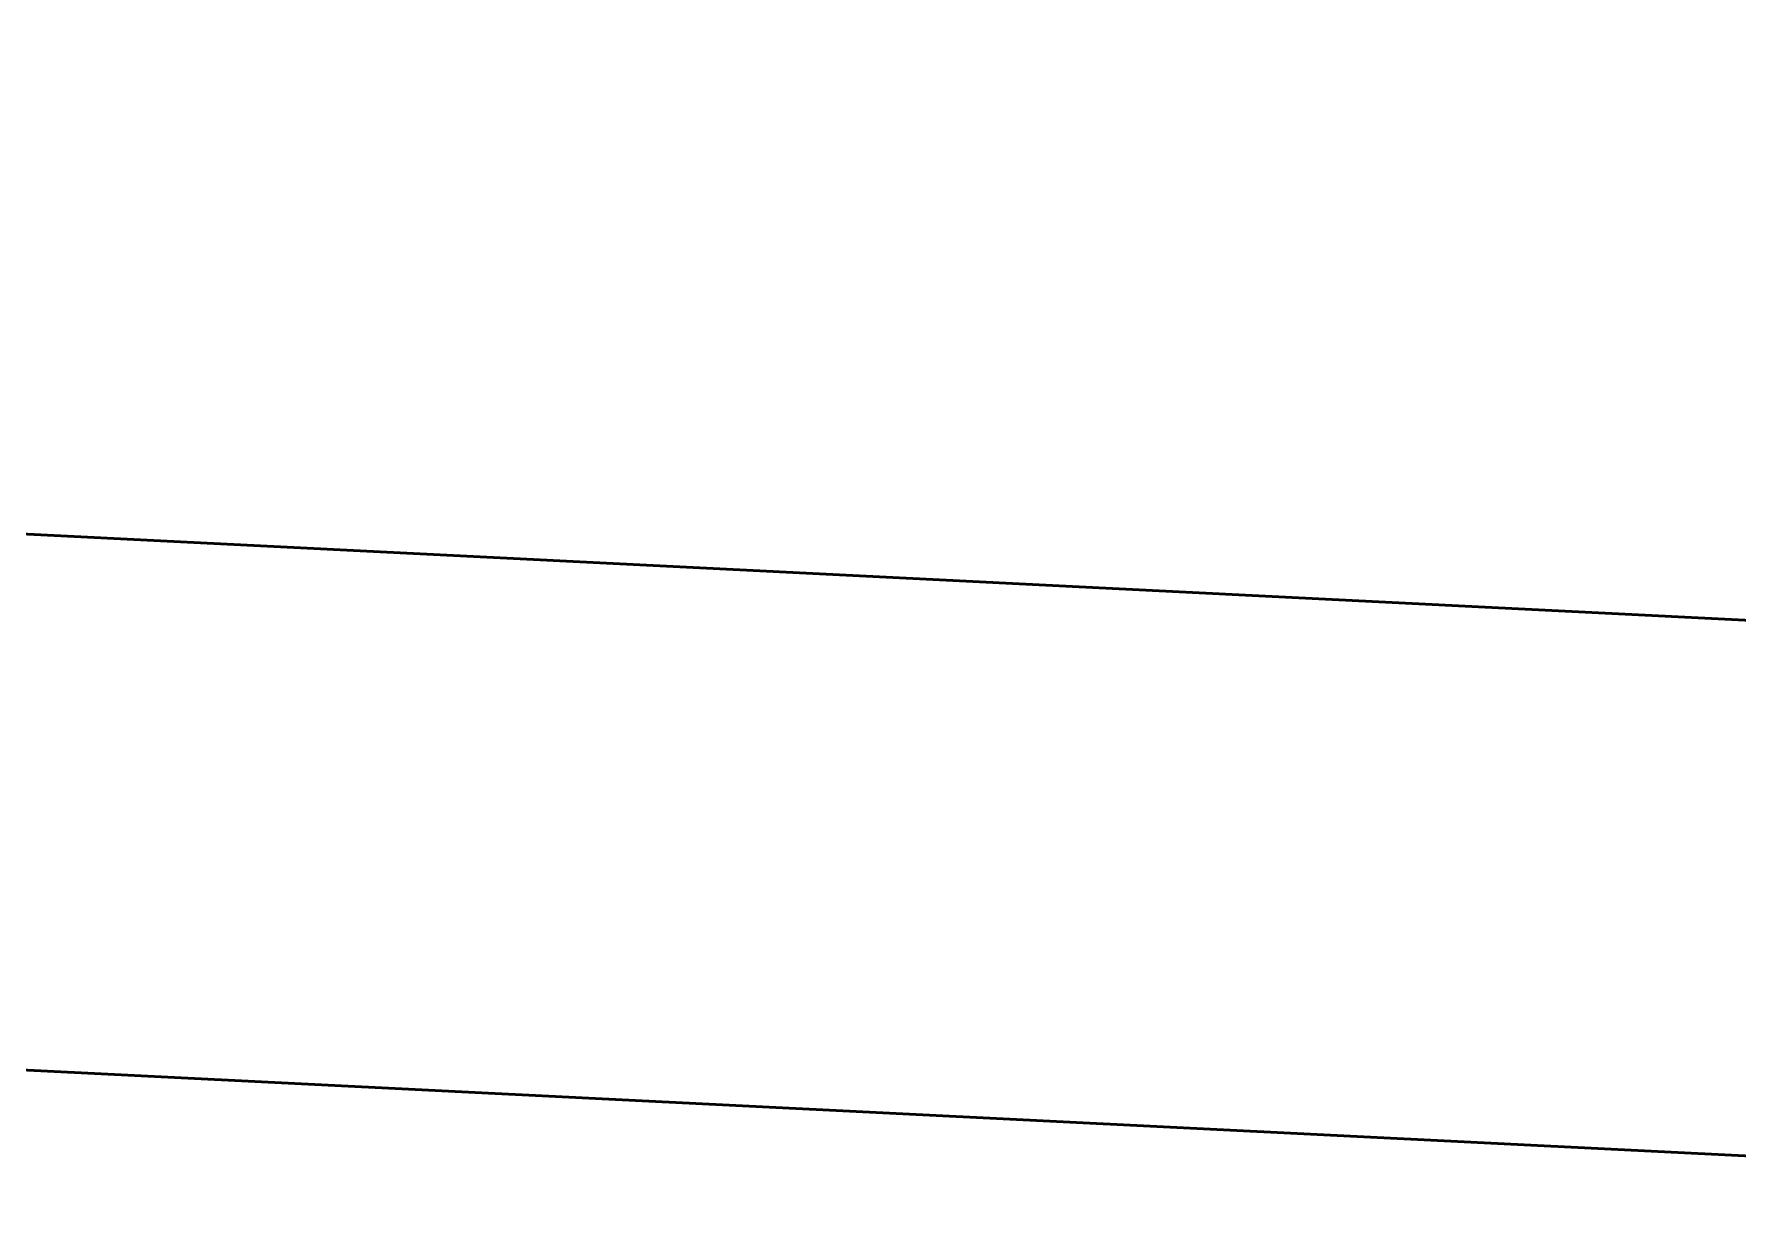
# Model space of a CAD drawing. Header units: metres. Extents: x 10 to 831, y 10 to 584.
# Drawn here: x 355.36 to 361.72, y 291.6 to 296 of the extents above; entities that cross this region are included whole.
import ezdxf

# ---------------------------------------------------------------- set-up
doc = ezdxf.new("R2010")
doc.units = ezdxf.units.M
doc.layers.add('CUT', color=7, linetype='Continuous', lineweight=50)
doc.layers.add('VIS', color=8, linetype='Continuous', lineweight=13)

msp = doc.modelspace()

# ---------------------------------------------------------------- linework, layer by layer
at = {"layer": 'CUT'}
for p, q in [((318, 296.002), (366, 293.6019)), ((366, 291.6021), (318, 294.002))]:
    msp.add_line(p, q, dxfattribs=at)
at = {"layer": 'VIS'}
for p, q in [((366, 293.6019), (318, 296.002)), ((347.3044, 294.5368), (363.0504, 293.7496)), ((348.9348, 294.4552), (357.7024, 294.0168)), ((352.2116, 294.2916), (359.6076, 293.9216)), ((353.3956, 294.2324), (357.46, 294.0292)), ((353.8092, 294.2116), (356.082, 294.098)), ((354.714, 294.1664), (356.9116, 294.0564)), ((354.7852, 294.1628), (356.5492, 294.0744)), ((354.7968, 294.162), (355.3708, 294.1336)), ((354.8136, 294.1612), (355.4068, 294.1316)), ((354.8224, 294.1608), (355.688, 294.1176)), ((354.8496, 294.1596), (355.576, 294.1232)), ((354.9056, 294.1568), (357.4308, 294.0304)), ((354.918, 294.156), (355.4944, 294.1272)), ((354.9644, 294.1536), (355.558, 294.124)), ((354.9972, 294.152), (355.4868, 294.1276)), ((355.0024, 294.152), (356.002, 294.102)), ((355.1144, 294.1464), (356.4272, 294.0808)), ((355.1192, 294.146), (356.3004, 294.0868)), ((355.1972, 294.142), (355.3712, 294.1336)), ((355.2444, 294.1396), (355.4436, 294.13)), ((355.2764, 294.138), (355.4756, 294.1284)), ((355.2764, 294.138), (355.47, 294.1284)), ((355.3056, 294.1368), (355.5024, 294.1268)), ((355.3168, 294.136), (355.4648, 294.1288)), ((355.32, 294.136), (355.5192, 294.126)), ((355.364, 294.1336), (355.8972, 294.1072)), ((355.3696, 294.1336), (355.5492, 294.1244)), ((355.3776, 294.1332), (356.3148, 294.0864)), ((355.5412, 294.1248), (355.386, 294.1328)), ((355.5876, 294.1228), (355.3876, 294.1328)), ((355.394, 294.1324), (355.9912, 294.1024)), ((355.4004, 294.132), (355.5996, 294.122)), ((355.4172, 294.1312), (355.6148, 294.1212)), ((355.4332, 294.1304), (355.9984, 294.102)), ((355.4344, 294.1304), (355.634, 294.1204)), ((355.4356, 294.1304), (355.6356, 294.1204)), ((355.4356, 294.1304), (355.6352, 294.1204)), ((355.4388, 294.13), (355.6388, 294.12)), ((355.444, 294.13), (355.5944, 294.1224)), ((355.9672, 294.1036), (355.4512, 294.1296)), ((355.4632, 294.1288), (355.6632, 294.1188)), ((356.4468, 294.0796), (355.4664, 294.1288)), ((355.4784, 294.128), (355.6784, 294.118)), ((355.484, 294.128), (355.982, 294.1028)), ((355.4888, 294.1276), (355.6888, 294.1176)), ((355.6976, 294.1172), (355.5032, 294.1268)), ((355.508, 294.1268), (356.104, 294.0968)), ((355.5124, 294.1264), (356.1116, 294.0964)), ((355.5188, 294.126), (355.678, 294.118)), ((355.5312, 294.1256), (355.6804, 294.118)), ((355.54, 294.1248), (356.2864, 294.0876)), ((355.5476, 294.1248), (355.7296, 294.1156)), ((355.7556, 294.1144), (355.556, 294.124)), ((355.7612, 294.114), (355.5616, 294.124)), ((355.5804, 294.1228), (356.0356, 294.1004)), ((355.616, 294.1212), (356.2144, 294.0912)), ((355.832, 294.1104), (355.6372, 294.12)), ((355.6392, 294.12), (355.7952, 294.1124)), ((355.6456, 294.1196), (355.8412, 294.11)), ((355.6632, 294.1188), (356.1284, 294.0956)), ((355.6696, 294.1184), (356.666, 294.0688)), ((355.6756, 294.1184), (355.8748, 294.1084)), ((355.6852, 294.1176), (355.828, 294.1104)), ((355.7072, 294.1168), (357.0844, 294.0476)), ((356.2816, 294.088), (355.7228, 294.116)), ((355.7564, 294.114), (356.3568, 294.084)), ((355.7616, 294.114), (357.1616, 294.044)), ((355.7676, 294.1136), (356.9256, 294.0556)), ((355.7704, 294.1136), (355.9268, 294.1056)), ((355.7764, 294.1132), (356.3684, 294.0836)), ((355.7936, 294.1124), (355.9932, 294.1024)), ((355.9636, 294.104), (355.8064, 294.1116)), ((356.8104, 294.0616), (355.8116, 294.1116)), ((355.9944, 294.1024), (355.8184, 294.1112)), ((355.8208, 294.1108), (355.9948, 294.1024)), ((355.8228, 294.1108), (356.4224, 294.0808)), ((355.8272, 294.1108), (356.0168, 294.1012)), ((356.0188, 294.1012), (355.8312, 294.1104)), ((355.84, 294.11), (356.4344, 294.0804)), ((355.8416, 294.11), (356.4412, 294.08)), ((355.8484, 294.1096), (357.2472, 294.0396)), ((355.8608, 294.1088), (356.0608, 294.0988)), ((355.8644, 294.1088), (356.0308, 294.1004)), ((355.8756, 294.1084), (356.406, 294.0816)), ((355.8788, 294.108), (356.0788, 294.098)), ((356.0788, 294.098), (355.8792, 294.108)), ((355.8868, 294.1076), (357.174, 294.0432)), ((355.8932, 294.1072), (356.0672, 294.0988)), ((355.8936, 294.1072), (356.0936, 294.0972)), ((355.9096, 294.1064), (356.0576, 294.0992)), ((356.1112, 294.0964), (355.9156, 294.1064)), ((355.9212, 294.106), (356.1208, 294.096)), ((355.9216, 294.106), (356.5208, 294.076)), ((355.9272, 294.1056), (356.5136, 294.0764)), ((356.1224, 294.096), (355.9316, 294.1056)), ((356.1152, 294.0964), (355.9356, 294.1052)), ((355.9392, 294.1052), (356.0936, 294.0972)), ((355.976, 294.1032), (356.1392, 294.0952)), ((355.9768, 294.1032), (356.4924, 294.0772)), ((356, 294.102), (356.5932, 294.0724)), ((356.0008, 294.102), (356.2004, 294.092)), ((356.0156, 294.1012), (356.6112, 294.0716)), ((356.0224, 294.1008), (356.2216, 294.0908)), ((356.0416, 294.1), (356.2368, 294.09)), ((356.0452, 294.0996), (356.1956, 294.0924)), ((357.0472, 294.0496), (356.048, 294.0996)), ((356.05, 294.0996), (356.2432, 294.09)), ((356.058, 294.0992), (357.8336, 294.0104)), ((356.0664, 294.0988), (356.2584, 294.0892)), ((356.0708, 294.0984), (356.6476, 294.0696)), ((356.3056, 294.0868), (356.1056, 294.0968)), ((356.1168, 294.096), (366, 293.6022)), ((356.1276, 294.0956), (356.2768, 294.088)), ((356.34, 294.0852), (356.1552, 294.0944)), ((356.1552, 294.0944), (356.314, 294.0864)), ((356.1784, 294.0932), (356.3784, 294.0832)), ((356.1924, 294.0924), (356.3832, 294.0828)), ((356.2064, 294.0916), (356.3904, 294.0824)), ((356.208, 294.0916), (358.8068, 293.9616)), ((356.222, 294.0908), (356.416, 294.0812)), ((356.2336, 294.0904), (356.4336, 294.0804)), ((356.2356, 294.0904), (356.4356, 294.0804)), ((356.2776, 294.088), (356.4772, 294.078)), ((356.3004, 294.0868), (356.5004, 294.0768)), ((356.3028, 294.0868), (357.0292, 294.0504)), ((356.5212, 294.076), (356.3228, 294.086)), ((356.3272, 294.0856), (356.5184, 294.076)), ((356.3532, 294.0844), (356.5528, 294.0744)), ((356.3576, 294.084), (356.5572, 294.074)), ((356.5592, 294.074), (356.3596, 294.084)), ((356.3676, 294.0836), (357.7648, 294.0136)), ((356.3776, 294.0832), (356.528, 294.0756)), ((356.396, 294.082), (356.5524, 294.0744)), ((356.4164, 294.0812), (366, 293.602)), ((356.5916, 294.0724), (356.4348, 294.0804)), ((356.472, 294.0784), (356.6712, 294.0684)), ((356.4728, 294.0784), (357.0704, 294.0484)), ((356.4856, 294.0776), (356.6824, 294.068)), ((356.4912, 294.0776), (356.9464, 294.0548)), ((356.4964, 294.0772), (357.486, 294.0276)), ((356.502, 294.0768), (356.9464, 294.0548)), ((357.668, 294.0188), (356.5284, 294.0756)), ((356.5304, 294.0756), (357.0296, 294.0504)), ((356.5424, 294.0748), (356.6852, 294.0676)), ((356.5472, 294.0748), (357.1404, 294.0448)), ((356.5532, 294.0744), (357.4184, 294.0312)), ((356.5556, 294.0744), (356.7096, 294.0664)), ((356.5752, 294.0732), (356.7192, 294.066)), ((356.5756, 294.0732), (356.7316, 294.0656)), ((356.7864, 294.0628), (356.5868, 294.0728)), ((356.5884, 294.0724), (357.1856, 294.0428)), ((356.5932, 294.0724), (356.7932, 294.0624)), ((356.594, 294.0724), (356.7928, 294.0624)), ((356.6032, 294.072), (356.8008, 294.062)), ((356.6284, 294.0704), (356.7916, 294.0624)), ((356.6344, 294.0704), (356.8344, 294.0604)), ((356.638, 294.07), (356.82, 294.0612)), ((356.6388, 294.07), (356.8388, 294.06)), ((356.6468, 294.0696), (356.7972, 294.062)), ((356.6488, 294.0696), (356.8488, 294.0596)), ((356.6608, 294.0688), (356.8608, 294.0588)), ((356.6628, 294.0688), (356.8628, 294.0588)), ((356.8628, 294.0588), (356.6688, 294.0684)), ((356.678, 294.068), (356.8776, 294.058)), ((356.688, 294.0676), (356.888, 294.0576)), ((356.6932, 294.0672), (356.8928, 294.0572)), ((356.8944, 294.0572), (356.6968, 294.0672)), ((356.8952, 294.0572), (356.6992, 294.0672)), ((356.7048, 294.0668), (358.086, 293.9976)), ((356.7104, 294.0664), (357.3096, 294.0364)), ((356.7196, 294.066), (356.9192, 294.056)), ((356.724, 294.0656), (356.8732, 294.0584)), ((356.7256, 294.0656), (357.3168, 294.036)), ((356.7648, 294.0636), (356.9644, 294.0536)), ((356.7988, 294.062), (357.3972, 294.032)), ((357.0008, 294.052), (356.806, 294.0616)), ((356.8128, 294.0612), (357.4112, 294.0316)), ((356.82, 294.0608), (357.016, 294.0512)), ((356.8232, 294.0608), (357.0168, 294.0512)), ((356.8336, 294.0604), (357.0256, 294.0508)), ((356.9036, 294.0568), (357.3688, 294.0336)), ((357.1144, 294.0464), (356.9144, 294.0564)), ((357.1196, 294.046), (356.9208, 294.056)), ((356.9372, 294.0552), (357.1112, 294.0464)), ((356.9404, 294.0548), (357.5056, 294.0268)), ((357.1444, 294.0448), (356.9568, 294.054)), ((357.1876, 294.0428), (356.988, 294.0528)), ((356.99, 294.0524), (357.1776, 294.0432)), ((357.008, 294.0516), (357.5236, 294.026)), ((357.0132, 294.0512), (357.2136, 294.0412)), ((357.022, 294.0508), (357.4912, 294.0276)), ((357.0324, 294.0504), (357.1816, 294.0428)), ((357.0328, 294.0504), (357.2328, 294.0404)), ((357.2252, 294.0408), (357.036, 294.05)), ((357.0408, 294.05), (357.64, 294.02)), ((357.2828, 294.038), (357.086, 294.0476)), ((357.0968, 294.0472), (357.6924, 294.0172)), ((357.2988, 294.0372), (357.0992, 294.0472)), ((357.1092, 294.0464), (357.2684, 294.0384)), ((357.1204, 294.046), (357.32, 294.036)), ((357.1316, 294.0456), (360.3444, 293.8848)), ((357.1516, 294.0444), (357.2956, 294.0372)), ((357.3568, 294.034), (357.1572, 294.044)), ((357.6876, 294.0176), (357.1716, 294.0436)), ((357.172, 294.0436), (357.326, 294.0356)), ((357.1864, 294.0428), (357.78, 294.0132)), ((357.214, 294.0412), (357.388, 294.0328)), ((357.2192, 294.0412), (357.4184, 294.0312)), ((357.224, 294.0408), (357.8004, 294.012)), ((357.2244, 294.0408), (358.2172, 293.9912)), ((357.248, 294.0396), (357.3984, 294.032)), ((357.2904, 294.0376), (357.8208, 294.0108)), ((357.5004, 294.0268), (357.3032, 294.0368)), ((357.3096, 294.0364), (357.8608, 294.0088)), ((357.3208, 294.036), (357.4696, 294.0284)), ((357.3368, 294.0352), (357.9092, 294.0064)), ((357.3568, 294.034), (357.9568, 294.004)), ((357.3652, 294.0336), (357.5468, 294.0248)), ((357.552, 294.0244), (357.3724, 294.0332)), ((357.378, 294.0332), (357.978, 294.0032)), ((357.3864, 294.0328), (357.9684, 294.0036)), ((357.3908, 294.0324), (357.5392, 294.0252)), ((357.3936, 294.0324), (357.5912, 294.0224)), ((357.3992, 294.032), (357.542, 294.0248)), ((357.4012, 294.032), (358.0012, 294.002)), ((357.4016, 294.032), (357.8572, 294.0092)), ((357.4216, 294.0308), (357.6216, 294.0208)), ((357.4248, 294.0308), (358.0192, 294.0012)), ((357.4336, 294.0304), (357.6336, 294.0204)), ((357.4488, 294.0296), (357.6488, 294.0196)), ((358.0292, 294.0004), (357.4572, 294.0292)), ((357.4628, 294.0288), (357.6628, 294.0188)), ((357.476, 294.0284), (357.6756, 294.0184)), ((357.4764, 294.028), (357.9748, 294.0032)), ((357.4768, 294.028), (357.6768, 294.018)), ((357.6856, 294.0176), (357.4876, 294.0276)), ((359.1296, 293.9456), (357.4876, 294.0276)), ((357.4924, 294.0272), (357.6924, 294.0172)), ((357.4964, 294.0272), (358.3848, 293.9828)), ((357.4992, 294.0272), (357.6992, 294.0172)), ((357.7128, 294.0164), (357.5144, 294.0264)), ((357.5184, 294.026), (357.718, 294.016)), ((357.5204, 294.026), (357.6996, 294.0172)), ((357.5292, 294.0256), (357.6956, 294.0172)), ((357.5504, 294.0244), (358.1492, 293.9944)), ((357.7136, 294.0164), (357.5596, 294.024)), ((357.7564, 294.014), (357.58, 294.0228)), ((357.78, 294.0132), (357.5852, 294.0228)), ((357.5968, 294.022), (357.79, 294.0124)), ((357.6012, 294.022), (357.7928, 294.0124)), ((357.6028, 294.022), (357.798, 294.012)), ((357.604, 294.022), (357.8028, 294.012)), ((366, 291.6021), (318, 294.002)), ((357.6072, 294.0216), (357.7704, 294.0136)), ((357.6272, 294.0208), (358.1896, 293.9924)), ((357.6332, 294.0204), (357.8072, 294.0116)), ((357.666, 294.0188), (357.8628, 294.0088)), ((357.6676, 294.0188), (357.8672, 294.0088)), ((357.6684, 294.0184), (358.2664, 293.9888)), ((357.716, 294.0164), (357.9084, 294.0064)), ((357.74, 294.0152), (357.9276, 294.0056)), ((357.75, 294.0144), (358.3424, 293.9848)), ((357.756, 294.0144), (358.4824, 293.978)), ((359.1732, 293.9432), (357.774, 294.0132)), ((357.7828, 294.0128), (358.38, 293.9832)), ((357.788, 294.0124), (357.942, 294.0048)), ((357.7928, 294.0124), (357.9928, 294.0024)), ((357.8188, 294.0112), (359.3372, 293.9352)), ((357.824, 294.0108), (357.98, 294.0028)), ((357.8324, 294.0104), (358.032, 294.0004)), ((358.0284, 294.0004), (357.834, 294.0104)), ((357.8388, 294.01), (358.0388, 294)), ((357.8572, 294.0092), (358.0488, 293.9996)), ((357.8604, 294.0088), (358.0604, 293.9988)), ((358.0272, 294.0008), (357.8668, 294.0088)), ((357.8812, 294.008), (358.4672, 293.9788)), ((357.8872, 294.0076), (358.0872, 293.9976)), ((357.9084, 294.0064), (358.5076, 293.9768)), ((357.9172, 294.006), (358.066, 293.9988)), ((357.9276, 294.0056), (358.3756, 293.9832)), ((358.124, 293.9956), (357.9488, 294.0044)), ((357.9604, 294.004), (358.1172, 293.996)), ((357.9836, 294.0028), (358.1316, 293.9956)), ((358.0092, 294.0016), (358.6076, 293.9716)), ((358.0356, 294.0004), (358.2352, 293.9904)), ((358.0636, 293.9988), (358.2224, 293.9908)), ((358.0684, 293.9984), (359.052, 293.9492)), ((358.27, 293.9884), (358.0824, 293.998)), ((358.092, 293.9976), (358.2736, 293.9884)), ((358.2896, 293.9876), (358.0924, 293.9972)), ((358.1296, 293.9956), (358.3272, 293.9856)), ((358.1504, 293.9944), (358.3008, 293.9868)), ((358.1844, 293.9928), (358.382, 293.9828)), ((358.1852, 293.9928), (358.384, 293.9828)), ((358.226, 293.9908), (360.4048, 293.8816)), ((358.2272, 293.9908), (358.3752, 293.9832)), ((358.2332, 293.9904), (358.4328, 293.9804)), ((358.2356, 293.9904), (358.436, 293.9804)), ((358.2488, 293.9896), (359.2488, 293.9396)), ((358.2564, 293.9892), (358.3992, 293.982)), ((358.2588, 293.9892), (358.4588, 293.9792)), ((358.2596, 293.9892), (358.4228, 293.9808)), ((358.2624, 293.9888), (358.4624, 293.9788)), ((358.2748, 293.9884), (358.4748, 293.9784)), ((358.276, 293.9884), (358.8752, 293.9584)), ((358.284, 293.988), (359.1492, 293.9444)), ((358.2868, 293.9876), (358.4816, 293.978)), ((358.292, 293.9876), (358.4916, 293.9776)), ((358.3124, 293.9864), (358.768, 293.9636)), ((358.3168, 293.986), (358.5164, 293.976)), ((358.3188, 293.986), (358.5184, 293.976)), ((358.548, 293.9748), (358.3484, 293.9844)), ((358.5536, 293.9744), (358.354, 293.9844)), ((358.3684, 293.9836), (358.56, 293.974)), ((358.3704, 293.9836), (358.5636, 293.974)), ((358.3732, 293.9832), (358.9664, 293.9536)), ((358.3832, 293.9828), (358.8988, 293.9572)), ((358.3944, 293.9824), (358.594, 293.9724)), ((358.4156, 293.9812), (358.6152, 293.9712)), ((358.448, 293.9796), (359.0132, 293.9512)), ((358.45, 293.9796), (358.6456, 293.9696)), ((358.9888, 293.9524), (358.45, 293.9796)), ((358.454, 293.9792), (358.6092, 293.9716)), ((358.46, 293.9792), (359.058, 293.9492)), ((358.4816, 293.978), (359.0536, 293.9492)), ((358.4856, 293.9776), (358.678, 293.968)), ((358.4904, 293.9776), (358.6776, 293.968)), ((358.5136, 293.9764), (358.6624, 293.9688)), ((358.528, 293.9756), (358.6944, 293.9672)), ((358.7564, 293.964), (358.5584, 293.974)), ((358.576, 293.9732), (359.0204, 293.9508)), ((358.7852, 293.9628), (358.5852, 293.9728)), ((358.5864, 293.9728), (358.7428, 293.9648)), ((358.5924, 293.9724), (358.7924, 293.9624)), ((358.6208, 293.9708), (359.2204, 293.9408)), ((358.79, 293.9624), (358.6328, 293.9704)), ((358.6392, 293.97), (358.8392, 293.96)), ((358.66, 293.9688), (358.86, 293.9588)), ((358.6684, 293.9684), (358.8232, 293.9608)), ((358.872, 293.9584), (358.6744, 293.9684)), ((358.6772, 293.968), (358.8512, 293.9596)), ((358.6984, 293.9672), (359.2976, 293.9372)), ((358.6996, 293.9672), (358.8588, 293.9592)), ((358.8888, 293.9576), (358.7028, 293.9668)), ((358.7052, 293.9668), (359.2356, 293.9404)), ((358.9048, 293.9568), (358.706, 293.9668)), ((358.7124, 293.9664), (358.8664, 293.9588)), ((358.7516, 293.9644), (358.902, 293.9568)), ((358.9488, 293.9544), (358.754, 293.9644)), ((358.7604, 293.964), (358.9164, 293.956)), ((358.7608, 293.964), (358.9532, 293.9544)), ((358.7736, 293.9632), (359.3592, 293.934)), ((358.7776, 293.9632), (358.9736, 293.9532)), ((358.78, 293.9628), (359.3316, 293.9356)), ((359.8444, 293.9096), (358.8456, 293.9596)), ((358.8464, 293.9596), (359.0432, 293.95)), ((358.8636, 293.9588), (359.0628, 293.9488)), ((358.864, 293.9588), (359.462, 293.9288)), ((359.0788, 293.948), (358.8812, 293.958)), ((359.408, 293.9316), (358.8916, 293.9576)), ((359.1144, 293.9464), (358.9144, 293.9564)), ((358.9176, 293.956), (359.1, 293.9468)), ((358.9384, 293.9552), (359.1324, 293.9452)), ((358.9772, 293.9532), (359.5744, 293.9232)), ((358.9776, 293.9532), (359.1776, 293.9432)), ((358.9808, 293.9528), (359.5776, 293.9232)), ((359.5552, 293.9244), (358.9828, 293.9528)), ((359.1936, 293.9424), (358.9992, 293.952)), ((359.01, 293.9516), (359.208, 293.9416)), ((359.036, 293.9504), (359.236, 293.9404)), ((359.0388, 293.95), (359.2388, 293.94)), ((359.0452, 293.9496), (360.0444, 293.8996)), ((359.0624, 293.9488), (359.262, 293.9388)), ((359.074, 293.9484), (359.2736, 293.9384)), ((359.0824, 293.948), (359.678, 293.918)), ((359.0864, 293.9476), (359.686, 293.9176)), ((359.0904, 293.9476), (360.0756, 293.8984)), ((359.11, 293.9464), (359.2592, 293.9392)), ((359.1132, 293.9464), (359.256, 293.9392)), ((359.1156, 293.9464), (359.3152, 293.9364)), ((359.118, 293.946), (359.7172, 293.916)), ((359.1216, 293.946), (359.2708, 293.9384)), ((359.1356, 293.9452), (359.3276, 293.9356)), ((359.1436, 293.9448), (359.3368, 293.9352)), ((359.346, 293.9348), (359.1464, 293.9448)), ((359.1472, 293.9448), (359.746, 293.9148)), ((359.3512, 293.9344), (359.152, 293.9444)), ((359.1528, 293.9444), (359.3524, 293.9344)), ((359.1632, 293.944), (359.3348, 293.9352)), ((359.168, 293.9436), (359.312, 293.9364)), ((359.1824, 293.9428), (359.364, 293.9336)), ((359.1924, 293.9424), (359.7908, 293.9124)), ((359.1928, 293.9424), (359.3912, 293.9324)), ((359.2008, 293.942), (359.3992, 293.932)), ((359.206, 293.9416), (359.8044, 293.9116)), ((359.396, 293.9324), (359.2084, 293.9416)), ((359.2092, 293.9416), (359.9356, 293.9052)), ((359.212, 293.9412), (359.3684, 293.9336)), ((359.2136, 293.9412), (359.4128, 293.9312)), ((359.2232, 293.9408), (359.6788, 293.918)), ((359.2324, 293.9404), (359.428, 293.9308)), ((359.2384, 293.94), (359.4016, 293.932)), ((359.2404, 293.94), (359.428, 293.9308)), ((359.2552, 293.9392), (359.4476, 293.9296)), ((359.418, 293.9312), (359.2608, 293.9388)), ((359.2868, 293.9376), (360.74, 293.8652)), ((359.3288, 293.9356), (359.4828, 293.928)), ((359.518, 293.926), (359.342, 293.9348)), ((359.5488, 293.9244), (359.3504, 293.9344)), ((359.3532, 293.9344), (359.5036, 293.9268)), ((359.3568, 293.934), (359.5568, 293.924)), ((359.3616, 293.934), (360.3616, 293.884)), ((359.5632, 293.924), (359.3632, 293.934)), ((359.37, 293.9336), (359.5676, 293.9236)), ((359.3732, 293.9332), (359.5472, 293.9248)), ((359.3876, 293.9328), (359.5788, 293.9232)), ((359.5964, 293.922), (359.3964, 293.932)), ((359.4004, 293.932), (360, 293.902)), ((359.4076, 293.9316), (360.8964, 293.8572)), ((359.4144, 293.9312), (360.0148, 293.9012)), ((359.432, 293.9304), (359.632, 293.9204)), ((359.6384, 293.92), (359.4424, 293.93)), ((359.4584, 293.9292), (359.6584, 293.9192)), ((359.4648, 293.9288), (359.6132, 293.9212)), ((359.6632, 293.9188), (359.4652, 293.9288)), ((359.4692, 293.9284), (359.6352, 293.9204)), ((359.4744, 293.9284), (359.674, 293.9184)), ((359.502, 293.9268), (360.4392, 293.88)), ((359.506, 293.9268), (359.7056, 293.9168)), ((359.5088, 293.9264), (361.3068, 293.8368)), ((359.5268, 293.9256), (359.6932, 293.9172)), ((359.5596, 293.924), (359.7576, 293.914)), ((359.5632, 293.924), (359.7632, 293.914)), ((359.5644, 293.9236), (361.2192, 293.8412)), ((359.5672, 293.9236), (361.8404, 293.81)), ((359.626, 293.9208), (360.1984, 293.892)), ((359.6284, 293.9204), (360.5168, 293.876)), ((359.654, 293.9192), (359.8128, 293.9112)), ((359.8676, 293.9088), (359.6704, 293.9184)), ((359.6708, 293.9184), (359.85, 293.9096)), ((359.6944, 293.9172), (360.1596, 293.894)), ((359.6968, 293.9172), (359.8528, 293.9092)), ((359.7064, 293.9168), (359.8556, 293.9092)), ((359.712, 293.9164), (359.91, 293.9064)), ((359.724, 293.9156), (359.9216, 293.906)), ((359.7444, 293.9148), (359.8884, 293.9076)), ((359.758, 293.914), (359.93, 293.9056)), ((360.7604, 293.864), (359.78, 293.9132)), ((359.792, 293.9124), (359.992, 293.9024)), ((359.8352, 293.9104), (360.4212, 293.8808)), ((359.838, 293.91), (360.3072, 293.8868)), ((359.8488, 293.9096), (366, 293.602)), ((359.86, 293.9092), (360.06, 293.8992)), ((359.862, 293.9088), (360.062, 293.8988)), ((360.0716, 293.8984), (359.872, 293.9084)), ((359.8728, 293.9084), (360.0728, 293.8984)), ((360.4256, 293.8808), (359.8868, 293.9076)), ((360.046, 293.8996), (359.8892, 293.9076)), ((359.8908, 293.9076), (360.054, 293.8992)), ((360.0932, 293.8972), (359.8936, 293.9072)), ((359.9092, 293.9064), (360.0912, 293.8976)), ((359.9136, 293.9064), (360.106, 293.8968)), ((359.914, 293.9064), (360.1136, 293.8964)), ((359.9172, 293.906), (361.2704, 293.8384)), ((360.1176, 293.896), (359.9228, 293.906)), ((359.9448, 293.9048), (360.0992, 293.8972)), ((359.9512, 293.9044), (360.1508, 293.8944)), ((359.952, 293.9044), (360.148, 293.8944)), ((359.9544, 293.9044), (360.1048, 293.8968)), ((359.9552, 293.9044), (360.5204, 293.876)), ((359.9564, 293.904), (362.4816, 293.778)), ((359.97, 293.9036), (360.1128, 293.8964)), ((359.9904, 293.9024), (360.178, 293.8932)), ((359.9996, 293.902), (360.1736, 293.8932)), ((360.004, 293.9016), (361.394, 293.8324)), ((360.0144, 293.9012), (360.21, 293.8916)), ((360.0148, 293.9012), (360.88, 293.858)), ((360.0168, 293.9012), (360.4644, 293.8788)), ((360.0248, 293.9008), (360.2172, 293.8912)), ((360.0268, 293.9008), (360.2232, 293.8908)), ((360.2228, 293.8908), (360.0468, 293.8996)), ((360.0576, 293.8992), (360.2056, 293.8916)), ((360.0592, 293.8992), (360.2584, 293.8892)), ((360.06, 293.8992), (360.6576, 293.8692)), ((360.0692, 293.8984), (360.2432, 293.89)), ((360.1024, 293.8968), (360.6844, 293.8676)), ((360.1196, 293.896), (360.2964, 293.8872)), ((360.134, 293.8952), (360.5896, 293.8724)), ((360.3408, 293.8848), (360.1428, 293.8948)), ((360.1608, 293.894), (360.3584, 293.884)), ((360.1716, 293.8936), (360.7688, 293.8636)), ((360.1984, 293.892), (360.7928, 293.8624)), ((360.22, 293.8912), (360.4196, 293.8812)), ((360.422, 293.8808), (360.226, 293.8908)), ((360.2316, 293.8904), (360.4312, 293.8804)), ((360.2376, 293.89), (360.4376, 293.88)), ((360.2508, 293.8896), (360.4348, 293.8804)), ((360.2568, 293.8892), (361.2436, 293.84)), ((360.2732, 293.8884), (360.4728, 293.8784)), ((360.29, 293.8876), (360.4492, 293.8796)), ((360.2904, 293.8876), (360.49, 293.8776)), ((360.2968, 293.8872), (360.4968, 293.8772)), ((360.3028, 293.8868), (360.452, 293.8796)), ((360.3164, 293.886), (360.516, 293.876)), ((360.5216, 293.876), (360.334, 293.8852)), ((360.3844, 293.8828), (360.5828, 293.8728)), ((360.4028, 293.882), (360.602, 293.872)), ((360.41, 293.8816), (360.6096, 293.8716)), ((361.5752, 293.8232), (360.4356, 293.8804)), ((360.5024, 293.8768), (360.6612, 293.8688)), ((361.0808, 293.848), (360.5088, 293.8764)), ((360.674, 293.8684), (360.5172, 293.876)), ((360.5256, 293.8756), (360.6924, 293.8672)), ((360.5352, 293.8752), (361.1092, 293.8464)), ((360.5612, 293.874), (360.7152, 293.8664)), ((360.572, 293.8732), (360.7712, 293.8636)), ((360.5776, 293.8732), (360.7772, 293.8632)), ((360.7836, 293.8628), (360.5836, 293.8728)), ((360.5916, 293.8724), (360.7916, 293.8624)), ((360.63, 293.8704), (360.83, 293.8604)), ((360.65, 293.8696), (361.6872, 293.8176)), ((360.8496, 293.8596), (360.652, 293.8696)), ((360.6584, 293.8692), (360.8584, 293.8592)), ((360.6596, 293.8692), (360.8596, 293.8592)), ((360.6616, 293.8688), (360.8616, 293.8588)), ((360.6624, 293.8688), (361.3888, 293.8324)), ((360.6712, 293.8684), (361.2668, 293.8388)), ((360.672, 293.8684), (360.8716, 293.8584)), ((360.6852, 293.8676), (360.8852, 293.8576)), ((360.704, 293.8668), (361.3028, 293.8368)), ((360.7128, 293.8664), (360.9124, 293.8564)), ((360.7252, 293.8656), (360.9204, 293.856)), ((360.7352, 293.8652), (360.9308, 293.8556)), ((360.7408, 293.8648), (360.9284, 293.8556)), ((360.7436, 293.8648), (361.3424, 293.8348)), ((360.7464, 293.8648), (360.944, 293.8548)), ((360.9308, 293.8556), (360.7556, 293.8644)), ((360.7592, 293.864), (361.7572, 293.814)), ((360.7708, 293.8636), (361.3428, 293.8348)), ((360.7764, 293.8632), (360.9332, 293.8552)), ((360.788, 293.8624), (360.9876, 293.8528)), ((360.7892, 293.8624), (361.3048, 293.8368)), ((360.7944, 293.8624), (360.9868, 293.8528)), ((360.7968, 293.862), (360.9924, 293.8524)), ((360.8228, 293.8608), (361.8068, 293.8116)), ((360.8272, 293.8608), (361.0264, 293.8508)), ((360.8272, 293.8608), (361.2556, 293.8392)), ((360.8344, 293.8604), (360.9892, 293.8524)), ((360.8516, 293.8596), (361.848, 293.8096)), ((360.8556, 293.8592), (361.6992, 293.8172)), ((360.8696, 293.8584), (361.0324, 293.8504)), ((360.8824, 293.858), (361.4608, 293.8288)), ((360.8992, 293.8572), (361.0484, 293.8496)), ((361.1148, 293.8464), (360.9148, 293.8564)), ((361.1328, 293.8452), (360.9348, 293.8552)), ((360.9348, 293.8552), (361.4, 293.832)), ((360.9452, 293.8548), (361.1012, 293.8468)), ((360.9512, 293.8544), (361.1488, 293.8444)), ((361.472, 293.8284), (360.956, 293.8544)), ((360.9568, 293.854), (361.5568, 293.824)), ((360.9996, 293.852), (361.1816, 293.8428)), ((361.0308, 293.8504), (361.2308, 293.8404)), ((361.036, 293.85), (361.236, 293.84)), ((361.0448, 293.8496), (361.5, 293.8268)), ((361.054, 293.8492), (361.2456, 293.8396)), ((361.0664, 293.8488), (361.2588, 293.8392)), ((361.2696, 293.8384), (361.07, 293.8484)), ((361.0724, 293.8484), (361.272, 293.8384)), ((361.0896, 293.8476), (361.2896, 293.8376)), ((361.2864, 293.8376), (361.0916, 293.8476)), ((361.28, 293.838), (361.1036, 293.8468)), ((361.1132, 293.8464), (361.2872, 293.8376)), ((361.1296, 293.8456), (361.6276, 293.8208)), ((361.132, 293.8452), (361.3216, 293.836)), ((361.3024, 293.8368), (361.1452, 293.8448)), ((361.346, 293.8348), (361.1464, 293.8448)), ((361.3304, 293.8356), (361.1644, 293.8436)), ((361.1684, 293.8436), (361.366, 293.8336)), ((361.1776, 293.8432), (361.3316, 293.8356)), ((361.1808, 293.8428), (361.7112, 293.8164)), ((361.1828, 293.8428), (361.3808, 293.8328)), ((361.1916, 293.8424), (361.6912, 293.8176)), ((361.2068, 293.8416), (361.4036, 293.832)), ((361.2108, 293.8416), (361.36, 293.834)), ((361.2444, 293.8396), (361.4032, 293.832)), ((361.2476, 293.8396), (361.8416, 293.81)), ((361.2548, 293.8392), (361.4544, 293.8292)), ((361.2556, 293.8392), (361.8536, 293.8092)), ((361.2948, 293.8372), (361.4924, 293.8272)), ((361.4996, 293.8272), (361.3004, 293.8368)), ((361.3032, 293.8368), (361.8956, 293.8072)), ((361.496, 293.8272), (361.31, 293.8364)), ((361.5032, 293.8268), (361.3236, 293.836)), ((361.354, 293.8344), (361.9056, 293.8068)), ((361.366, 293.8336), (361.5652, 293.8236)), ((361.5528, 293.8244), (361.3924, 293.8324)), ((363.9824, 293.7028), (361.3972, 293.832)), ((361.3984, 293.832), (362.3752, 293.7832)), ((361.3996, 293.832), (361.9992, 293.802)), ((361.4024, 293.832), (361.5588, 293.824)), ((362.0072, 293.8016), (361.4168, 293.8312)), ((361.4188, 293.8312), (362.0184, 293.8012)), ((361.4296, 293.8304), (361.6292, 293.8204)), ((361.4368, 293.83), (361.6364, 293.82)), ((361.6404, 293.82), (361.4428, 293.83)), ((361.458, 293.8292), (361.6084, 293.8216)), ((361.4616, 293.8288), (361.6616, 293.8188)), ((361.4628, 293.8288), (362.028, 293.8008)), ((361.4708, 293.8284), (362.8692, 293.7584)), ((361.4728, 293.8284), (361.6556, 293.8192)), ((361.4908, 293.8276), (361.6784, 293.818)), ((361.4956, 293.8272), (361.6448, 293.8196)), ((361.496, 293.8272), (361.6956, 293.8172)), ((361.5112, 293.8264), (361.7108, 293.8164)), ((361.5148, 293.8264), (361.7148, 293.8164)), ((361.522, 293.826), (361.6852, 293.8176)), ((361.5372, 293.8252), (362.1304, 293.7956)), ((361.564, 293.824), (361.7564, 293.814)), ((361.5788, 293.8232), (361.7744, 293.8132)), ((361.586, 293.8228), (361.7856, 293.8128)), ((361.5996, 293.822), (362.1976, 293.792)), ((361.6068, 293.8216), (361.8064, 293.8116)), ((363.0416, 293.75), (361.6428, 293.82)), ((361.6544, 293.8192), (361.8484, 293.8096)), ((361.684, 293.818), (362.1128, 293.7964)), ((362.8508, 291.7596), (349.4968, 292.4272)), ((357.2832, 292.038), (353.2188, 292.2412)), ((353.2452, 292.2396), (356.6252, 292.0708)), ((357.5076, 292.0268), (353.416, 292.2312)), ((356.6872, 292.0676), (354.6424, 292.17)), ((354.7808, 292.1628), (355.3804, 292.1328)), ((355.802, 292.112), (354.8024, 292.162)), ((354.818, 292.1612), (355.8172, 292.1112)), ((355.424, 292.1308), (354.8244, 292.1608)), ((355.4568, 292.1292), (354.9508, 292.1544)), ((355.5532, 292.1244), (355.0608, 292.1488)), ((356.468, 292.0788), (355.0728, 292.1484)), ((357.2368, 292.04), (355.1, 292.1472)), ((355.7196, 292.116), (355.1864, 292.1428)), ((355.1892, 292.1424), (355.3892, 292.1324)), ((355.4344, 292.1304), (355.2344, 292.1404)), ((355.4356, 292.1304), (355.2356, 292.1404)), ((355.81, 292.1116), (355.2448, 292.1396)), ((355.4784, 292.128), (355.2788, 292.138)), ((356.5688, 292.0736), (355.2872, 292.1376)), ((355.444, 292.13), (355.2936, 292.1372)), ((355.4896, 292.1276), (355.302, 292.1368)), ((355.326, 292.1356), (355.5256, 292.1256)), ((355.5148, 292.1264), (355.3416, 292.1348)), ((355.5368, 292.1252), (355.35, 292.1344)), ((355.3624, 292.134), (355.5616, 292.124)), ((355.3888, 292.1324), (357.1796, 292.0432)), ((355.8388, 292.11), (355.3908, 292.1324)), ((355.616, 292.1212), (355.4164, 292.1312)), ((355.9768, 292.1032), (355.4612, 292.1288)), ((355.6756, 292.1184), (355.4764, 292.128)), ((355.5088, 292.1264), (355.7088, 292.1164)), ((355.528, 292.1256), (355.7252, 292.1156)), ((355.5492, 292.1244), (355.7492, 292.1144)), ((356.1568, 292.094), (355.5564, 292.124)), ((356.9616, 292.054), (355.5616, 292.124)), ((355.5648, 292.1236), (355.7568, 292.114)), ((355.7936, 292.1124), (355.5936, 292.1224)), ((356.0812, 292.098), (355.6084, 292.1216)), ((356.2224, 292.0908), (355.6228, 292.1208)), ((356.7092, 292.0664), (355.6396, 292.12)), ((356.2412, 292.09), (355.642, 292.12)), ((355.8644, 292.1088), (355.698, 292.1172)), ((355.8756, 292.1084), (355.6988, 292.1172)), ((355.8944, 292.1072), (355.7012, 292.1168)), ((355.9128, 292.1064), (355.7128, 292.1164)), ((355.8896, 292.1076), (355.7144, 292.1164)), ((355.9212, 292.106), (355.7212, 292.116)), ((356.318, 292.086), (355.732, 292.1156)), ((355.748, 292.1144), (355.8884, 292.1076)), ((355.7556, 292.1144), (355.9352, 292.1052)), ((355.9096, 292.1064), (355.7612, 292.114)), ((355.9392, 292.1052), (355.7852, 292.1128)), ((356.0008, 292.102), (355.8012, 292.112)), ((355.9988, 292.102), (355.8256, 292.1108)), ((355.832, 292.1104), (356.0268, 292.1008)), ((355.8484, 292.1096), (356.8472, 292.0596)), ((356.0452, 292.0996), (355.8952, 292.1072)), ((356.1008, 292.0968), (355.904, 292.1068)), ((356.086, 292.0976), (355.9252, 292.1056)), ((356.1272, 292.0956), (355.94, 292.1052)), ((356.1484, 292.0944), (355.9484, 292.1044)), ((355.9636, 292.104), (356.1204, 292.096)), ((355.9672, 292.1036), (356.4836, 292.078)), ((356.1784, 292.0932), (355.9784, 292.1032)), ((355.9884, 292.1024), (356.1884, 292.0924)), ((355.9944, 292.1024), (356.1708, 292.0936)), ((356.1924, 292.0924), (356.0016, 292.102)), ((359.0064, 291.9516), (356.008, 292.1016)), ((356.2336, 292.0904), (356.034, 292.1004)), ((356.2096, 292.0916), (356.0452, 292.0996)), ((356.6476, 292.0696), (356.048, 292.0996)), ((356.2396, 292.09), (356.052, 292.0992)), ((356.0548, 292.0992), (357.4272, 292.0308)), ((356.0692, 292.0984), (356.264, 292.0888)), ((356.2776, 292.088), (356.0776, 292.098)), ((356.0788, 292.098), (356.2784, 292.088)), ((356.6556, 292.0692), (356.0864, 292.0976)), ((356.6244, 292.0708), (356.0884, 292.0976)), ((356.2836, 292.088), (356.0968, 292.0972)), ((356.1036, 292.0968), (356.3012, 292.0868)), ((356.3272, 292.0856), (356.136, 292.0952)), ((356.3624, 292.084), (356.18, 292.0932)), ((356.2104, 292.0916), (358.5824, 291.9728)), ((356.4404, 292.08), (356.2412, 292.09)), ((356.3056, 292.0868), (356.5056, 292.0768)), ((356.3088, 292.0864), (356.5088, 292.0764)), ((356.31, 292.0864), (356.4912, 292.0776)), ((356.3168, 292.086), (356.514, 292.0764)), ((356.3236, 292.086), (356.5224, 292.076)), ((356.34, 292.0852), (356.5244, 292.0756)), ((358.0952, 291.9972), (356.3412, 292.0848)), ((356.3436, 292.0848), (358.026, 292.0008)), ((356.344, 292.0848), (356.5124, 292.0764)), ((356.3488, 292.0844), (356.5488, 292.0744)), ((356.3512, 292.0844), (356.5512, 292.0744)), ((356.7984, 292.062), (356.354, 292.0844)), ((358.1484, 291.9944), (356.3564, 292.084)), ((356.8632, 292.0588), (356.3636, 292.084)), ((356.5932, 292.0724), (356.3932, 292.0824)), ((356.5556, 292.0744), (356.4016, 292.082)), ((356.5912, 292.0724), (356.4156, 292.0812)), ((356.6232, 292.0708), (356.4236, 292.0808)), ((356.888, 292.0576), (356.448, 292.0796)), ((356.4628, 292.0788), (356.646, 292.0696)), ((356.6284, 292.0704), (356.4652, 292.0788)), ((356.4688, 292.0784), (357.036, 292.05)), ((356.678, 292.068), (356.478, 292.078)), ((356.492, 292.0772), (356.6632, 292.0688)), ((356.6468, 292.0696), (356.4964, 292.0772)), ((356.5036, 292.0768), (356.6944, 292.0672)), ((357.0996, 292.0472), (356.5076, 292.0768)), ((356.6916, 292.0676), (356.5184, 292.076)), ((356.7196, 292.066), (356.52, 292.076)), ((356.5232, 292.076), (356.7228, 292.066)), ((357.12, 292.046), (356.5288, 292.0756)), ((357.1476, 292.0448), (356.5668, 292.0736)), ((357.0292, 292.0504), (356.5688, 292.0736)), ((356.5916, 292.0724), (356.7488, 292.0644)), ((357.1976, 292.042), (356.5992, 292.072)), ((356.8128, 292.0612), (356.6132, 292.0712)), ((356.7824, 292.0628), (356.6296, 292.0704)), ((356.8232, 292.0608), (356.63, 292.0704)), ((356.8336, 292.0604), (356.642, 292.07)), ((356.8712, 292.0584), (356.672, 292.0684)), ((356.6992, 292.0672), (356.8752, 292.0584)), ((357.194, 292.0424), (356.7016, 292.0668)), ((356.7164, 292.066), (356.9084, 292.0564)), ((357.3172, 292.036), (356.752, 292.0644)), ((356.7796, 292.0632), (356.9796, 292.0532)), ((356.99, 292.0524), (356.8024, 292.062)), ((356.8104, 292.0616), (357.0104, 292.0516)), ((357.0328, 292.0504), (356.8332, 292.0604)), ((357.3516, 292.0344), (356.836, 292.06)), ((357.4404, 292.03), (356.8408, 292.06)), ((357.03, 292.0504), (356.8436, 292.06)), ((358.6552, 291.9692), (356.8572, 292.0592)), ((357.0524, 292.0492), (356.8592, 292.0592)), ((357.3412, 292.0348), (356.8688, 292.0584)), ((356.8776, 292.058), (357.4764, 292.028)), ((357.0324, 292.0504), (356.8832, 292.058)), ((356.8944, 292.0572), (357.0924, 292.0472)), ((357.0968, 292.0472), (356.898, 292.0572)), ((360.1752, 291.8932), (356.9624, 292.054)), ((357.5644, 292.0236), (356.9644, 292.0536)), ((357.0008, 292.052), (357.1956, 292.0424)), ((357.172, 292.0436), (357.018, 292.0512)), ((358.2132, 291.9912), (357.0216, 292.0508)), ((358.0188, 292.0012), (357.026, 292.0508)), ((357.2456, 292.0396), (357.0724, 292.0484)), ((357.248, 292.0396), (357.098, 292.0472)), ((357.1056, 292.0468), (357.3056, 292.0368)), ((357.1088, 292.0464), (357.3088, 292.0364)), ((357.2904, 292.0376), (357.1136, 292.0464)), ((357.7184, 292.016), (357.146, 292.0448)), ((357.1488, 292.0444), (357.3484, 292.0344)), ((357.3488, 292.0344), (357.1488, 292.0444)), ((357.7568, 292.014), (357.1568, 292.044)), ((357.778, 292.0132), (357.178, 292.0432)), ((357.1928, 292.0424), (357.372, 292.0332)), ((357.1984, 292.042), (357.3984, 292.032)), ((357.8012, 292.012), (357.2016, 292.042)), ((357.384, 292.0328), (357.2108, 292.0416)), ((357.2196, 292.0412), (357.3768, 292.0332)), ((357.4216, 292.0308), (357.222, 292.0408)), ((357.4336, 292.0304), (357.234, 292.0404)), ((357.3908, 292.0324), (357.2428, 292.04)), ((357.4768, 292.028), (357.2772, 292.038)), ((357.2828, 292.038), (357.4796, 292.028)), ((357.5184, 292.026), (357.3188, 292.036)), ((358.2072, 291.9916), (357.3188, 292.036)), ((357.3568, 292.034), (357.5564, 292.024)), ((357.5292, 292.0256), (357.3628, 292.034)), ((357.5968, 292.022), (357.4036, 292.032)), ((357.404, 292.0316), (357.9324, 292.0052)), ((357.6012, 292.022), (357.4092, 292.0316)), ((357.6432, 292.02), (357.4676, 292.0288)), ((357.6256, 292.0208), (357.4836, 292.028)), ((358.054, 291.9992), (357.518, 292.026)), ((357.74, 292.0148), (357.5524, 292.0244)), ((357.5644, 292.0236), (357.764, 292.0136)), ((357.7928, 292.0124), (357.5928, 292.0224)), ((357.6096, 292.0216), (360.6068, 291.8716)), ((357.8224, 292.0108), (357.6224, 292.0208)), ((357.6304, 292.0204), (358.2156, 291.9912)), ((357.8324, 292.0104), (357.6324, 292.0204)), ((357.788, 292.0124), (357.634, 292.0204)), ((358.1564, 291.994), (357.65, 292.0196)), ((357.8572, 292.0092), (357.666, 292.0188)), ((358.272, 291.9884), (357.686, 292.0176)), ((357.85, 292.0096), (357.686, 292.0176)), ((357.6876, 292.0176), (358.2036, 291.992)), ((366, 291.6021), (357.69, 292.0176)), ((357.6924, 292.0172), (358.1984, 291.992)), ((357.8788, 292.008), (357.6996, 292.0172)), ((358.2264, 291.9908), (357.7784, 292.0132)), ((357.9796, 292.0032), (357.8092, 292.0116)), ((358.0092, 292.0016), (357.81, 292.0116)), ((358.002, 292.002), (357.8148, 292.0112)), ((357.816, 292.0112), (358.0004, 292.002)), ((357.9836, 292.0028), (357.8352, 292.0104)), ((357.8476, 292.0096), (358.0048, 292.0016)), ((358.0044, 292.0016), (357.8516, 292.0096)), ((357.9092, 292.0064), (358.1092, 291.9964)), ((357.9484, 292.0044), (358.1484, 291.9944)), ((358.1488, 291.9944), (357.9488, 292.0044)), ((357.9508, 292.0044), (358.1508, 291.9944)), ((358.1504, 291.9944), (357.9636, 292.004)), ((357.9736, 292.0032), (359.7728, 291.9132)), ((358.5536, 291.9744), (357.9844, 292.0028)), ((357.9872, 292.0028), (358.1868, 291.9928)), ((358.1504, 291.9944), (358, 292.002)), ((358.0148, 292.0012), (359.4132, 291.9312)), ((358.0292, 292.0004), (358.22, 291.9908)), ((358.2332, 291.9904), (358.0332, 292.0004)), ((358.0752, 291.9984), (358.2748, 291.9884)), ((358.2748, 291.9884), (358.0752, 291.9984)), ((358.276, 291.9884), (358.076, 291.998)), ((358.0812, 291.998), (358.2788, 291.988)), ((358.2596, 291.9892), (358.0964, 291.9972)), ((358.3168, 291.986), (358.1172, 291.996)), ((358.1196, 291.996), (358.3188, 291.986)), ((358.1244, 291.9956), (358.306, 291.9868)), ((358.6016, 291.972), (358.1288, 291.9956)), ((358.3444, 291.9848), (358.1688, 291.9936)), ((358.1696, 291.9936), (358.3644, 291.9836)), ((358.3684, 291.9836), (358.1764, 291.9932)), ((358.3704, 291.9836), (358.1768, 291.9932)), ((358.3944, 291.9824), (358.1948, 291.9924)), ((358.3544, 291.9844), (358.2076, 291.9916)), ((358.3832, 291.9828), (358.2112, 291.9916)), ((358.2196, 291.9912), (358.3972, 291.982)), ((358.252, 291.9892), (358.444, 291.98)), ((358.8248, 291.9608), (358.2596, 291.9892)), ((358.4616, 291.9788), (358.2652, 291.9888)), ((358.2896, 291.9876), (358.4868, 291.9776)), ((358.8628, 291.9588), (358.2908, 291.9876)), ((358.4904, 291.9776), (358.3028, 291.9868)), ((358.306, 291.9868), (358.506, 291.9768)), ((358.3144, 291.9864), (358.5144, 291.9764)), ((358.8344, 291.9604), (358.3424, 291.9848)), ((358.3428, 291.9848), (358.5088, 291.9764)), ((358.528, 291.9756), (358.3616, 291.984)), ((358.5924, 291.9724), (358.3924, 291.9824)), ((358.5964, 291.972), (358.4032, 291.982)), ((359.0208, 291.9508), (358.4212, 291.9808)), ((358.8724, 291.9584), (358.428, 291.9808)), ((358.6392, 291.97), (358.4392, 291.98)), ((358.4608, 291.9788), (358.6372, 291.97)), ((358.476, 291.9784), (358.6328, 291.9704)), ((358.6964, 291.9672), (358.5028, 291.9768)), ((358.7048, 291.9668), (358.528, 291.9756)), ((358.7124, 291.9664), (358.5584, 291.974)), ((358.796, 291.962), (358.5984, 291.972)), ((358.7516, 291.9644), (358.6012, 291.972)), ((358.6296, 291.9704), (358.8092, 291.9616)), ((358.632, 291.9704), (358.8232, 291.9608)), ((360.4544, 291.8792), (358.6604, 291.9688)), ((360.07, 291.8984), (358.6952, 291.9672)), ((358.7092, 291.9664), (358.9092, 291.9564)), ((358.8972, 291.9572), (358.7104, 291.9664)), ((358.912, 291.9564), (358.7488, 291.9644)), ((358.9488, 291.9544), (358.7488, 291.9644)), ((359.3568, 291.934), (358.7568, 291.964)), ((358.9776, 291.9532), (358.778, 291.9632)), ((358.7784, 291.9632), (358.978, 291.9532)), ((358.7864, 291.9628), (358.9864, 291.9528)), ((358.8012, 291.962), (359.3864, 291.9328)), ((358.9764, 291.9532), (358.8032, 291.962)), ((359.3876, 291.9328), (358.8136, 291.9612)), ((359.4212, 291.9308), (358.8216, 291.9608)), ((359.0324, 291.9504), (358.8328, 291.9604)), ((359.4448, 291.9296), (358.8456, 291.9596)), ((358.872, 291.9584), (359.07, 291.9484)), ((358.874, 291.9584), (359.0736, 291.9484)), ((359.074, 291.9484), (358.874, 291.9584)), ((358.8856, 291.9576), (359.0568, 291.9492)), ((359.4844, 291.9276), (358.8932, 291.9572)), ((359.1156, 291.9464), (358.9156, 291.9564)), ((358.9296, 291.9556), (359.1068, 291.9468)), ((359.1152, 291.9464), (358.942, 291.9548)), ((359.1356, 291.9452), (358.944, 291.9548)), ((360.5976, 291.872), (358.9496, 291.9544)), ((359.1436, 291.9448), (358.9504, 291.9544)), ((359.1216, 291.946), (358.9724, 291.9532)), ((359.5912, 291.9224), (358.9928, 291.9524)), ((359.206, 291.9416), (359.0068, 291.9516)), ((359.484, 291.9276), (359.024, 291.9508)), ((359.232, 291.9404), (359.0328, 291.9504)), ((359.0452, 291.9496), (359.6448, 291.9196)), ((359.2404, 291.94), (359.0528, 291.9492)), ((359.2264, 291.9408), (359.0736, 291.9484)), ((359.0788, 291.948), (359.276, 291.9384)), ((359.104, 291.9468), (359.2608, 291.9388)), ((359.1044, 291.9468), (359.3044, 291.9368)), ((359.106, 291.9468), (359.306, 291.9368)), ((360.1616, 291.894), (359.1616, 291.944)), ((359.1656, 291.9436), (359.342, 291.9348)), ((359.3288, 291.9356), (359.1748, 291.9432)), ((359.8004, 291.912), (359.2004, 291.942)), ((359.3532, 291.9344), (359.2028, 291.942)), ((359.758, 291.914), (359.2424, 291.94)), ((359.4836, 291.928), (359.3048, 291.9368)), ((359.3168, 291.936), (359.516, 291.926)), ((359.4648, 291.9288), (359.3168, 291.936)), ((359.4908, 291.9276), (359.3268, 291.9356)), ((359.3384, 291.9352), (359.5332, 291.9252)), ((359.3388, 291.9352), (359.5048, 291.9268)), ((359.3512, 291.9344), (359.5508, 291.9244)), ((359.5268, 291.9256), (359.3604, 291.934)), ((359.3784, 291.9332), (359.5472, 291.9248)), ((360.1768, 291.8932), (359.3892, 291.9324)), ((359.4036, 291.932), (359.5956, 291.9224)), ((359.408, 291.9316), (360.268, 291.8888)), ((360.0076, 291.9016), (359.4352, 291.9304)), ((360.3392, 291.8852), (359.4508, 291.9296)), ((359.644, 291.92), (359.4572, 291.9292)), ((360.776, 291.8632), (359.4748, 291.9284)), ((359.5092, 291.9264), (359.7092, 291.9164)), ((359.5504, 291.9244), (359.7504, 291.9144)), ((359.5552, 291.9244), (360.1272, 291.8956)), ((359.7544, 291.9144), (359.5612, 291.924)), ((359.5632, 291.924), (360.1632, 291.894)), ((359.5764, 291.9232), (359.7576, 291.914)), ((359.792, 291.9124), (359.592, 291.9224)), ((359.6216, 291.9208), (361.0868, 291.8476)), ((359.8308, 291.9104), (359.6308, 291.9204)), ((359.808, 291.9116), (359.6348, 291.9204)), ((359.6392, 291.92), (359.8168, 291.9112)), ((360.226, 291.8908), (359.6396, 291.92)), ((359.6612, 291.9188), (359.8456, 291.9096)), ((359.6632, 291.9188), (360.2564, 291.8892)), ((359.8728, 291.9084), (359.6732, 291.9184)), ((360.1144, 291.8964), (359.6744, 291.9184)), ((359.7072, 291.9168), (360.246, 291.8896)), ((359.914, 291.9064), (359.7144, 291.9164)), ((359.8908, 291.9076), (359.7276, 291.9156)), ((359.9632, 291.904), (359.7632, 291.914)), ((360.332, 291.8852), (359.7668, 291.9136)), ((359.9448, 291.9048), (359.7908, 291.9124)), ((359.9904, 291.9024), (359.8032, 291.912)), ((359.9544, 291.9044), (359.804, 291.9116)), ((361.1956, 291.8424), (359.8056, 291.9116)), ((359.8676, 291.9088), (360.0648, 291.8988)), ((360.0168, 291.9012), (359.8676, 291.9088)), ((359.882, 291.908), (360.0772, 291.898)), ((360.4516, 291.8796), (359.8824, 291.908)), ((360.0576, 291.8992), (359.9092, 291.9064)), ((360.0976, 291.8972), (359.9224, 291.906)), ((359.948, 291.9048), (360.1476, 291.8948)), ((360.1492, 291.8944), (359.9492, 291.9044)), ((360.15, 291.8944), (359.9744, 291.9032)), ((359.976, 291.9032), (362.1328, 291.7952)), ((359.9856, 291.9028), (360.1856, 291.8928)), ((360.6196, 291.8712), (360.02, 291.9012)), ((360.2316, 291.8904), (360.0316, 291.9004)), ((360.2376, 291.89), (360.038, 291.9)), ((360.6324, 291.8704), (360.0516, 291.8996)), ((360.2568, 291.8892), (360.0596, 291.8992)), ((360.252, 291.8896), (360.0644, 291.8988)), ((360.0716, 291.8984), (360.2716, 291.8884)), ((360.2732, 291.8884), (360.0736, 291.8984)), ((361.2776, 291.838), (360.0856, 291.8976)), ((366, 291.6021), (360.1204, 291.896)), ((360.1492, 291.8944), (360.3488, 291.8844)), ((362.2872, 291.7876), (360.1504, 291.8944)), ((360.3776, 291.8832), (360.18, 291.8928)), ((360.4028, 291.882), (360.2032, 291.892)), ((360.3904, 291.8824), (360.204, 291.892)), ((360.2228, 291.8908), (360.3992, 291.882)), ((360.3044, 291.8868), (360.5044, 291.8768)), ((360.3064, 291.8868), (360.5064, 291.8768)), ((360.3096, 291.8864), (361.3096, 291.8364)), ((360.4752, 291.8784), (360.3112, 291.8864)), ((360.3148, 291.8864), (360.5148, 291.8764)), ((360.5004, 291.8768), (360.3272, 291.8856)), ((360.3348, 291.8852), (360.5004, 291.8768)), ((360.918, 291.856), (360.344, 291.8848)), ((360.8556, 291.8592), (360.3496, 291.8844)), ((360.35, 291.8844), (360.55, 291.8744)), ((360.3548, 291.8844), (360.5544, 291.8744)), ((360.5256, 291.8756), (360.3592, 291.884)), ((360.3624, 291.884), (360.9476, 291.8548)), ((360.5776, 291.8732), (360.3776, 291.8832)), ((360.5916, 291.8724), (360.3916, 291.8824)), ((360.5612, 291.874), (360.4072, 291.8816)), ((360.6204, 291.8708), (360.4208, 291.8808)), ((360.63, 291.8704), (360.4304, 291.8804)), ((360.672, 291.8684), (360.472, 291.8784)), ((360.6712, 291.8684), (360.4724, 291.8784)), ((361.5388, 291.8252), (360.502, 291.8768)), ((360.5072, 291.8768), (360.702, 291.8668)), ((360.7128, 291.8664), (360.5128, 291.8764)), ((360.514, 291.8764), (361.1124, 291.8464)), ((360.7068, 291.8668), (360.534, 291.8752)), ((360.5428, 291.8748), (360.734, 291.8652)), ((360.7408, 291.8648), (360.5532, 291.8744)), ((360.5552, 291.8744), (360.7472, 291.8648)), ((361.152, 291.8444), (360.58, 291.8732)), ((360.788, 291.8624), (360.5888, 291.8724)), ((360.7892, 291.8624), (360.6176, 291.8712)), ((360.7988, 291.862), (360.6236, 291.8708)), ((360.8228, 291.8608), (360.626, 291.8708)), ((361.4368, 291.83), (360.6492, 291.8696)), ((360.6568, 291.8692), (360.854, 291.8592)), ((360.674, 291.8684), (360.8312, 291.8604)), ((360.7032, 291.8668), (360.9024, 291.8568)), ((361.2984, 291.8372), (360.7192, 291.866)), ((360.7272, 291.8656), (361.2328, 291.8404)), ((361.2704, 291.8384), (360.7344, 291.8652)), ((360.8976, 291.8572), (360.7372, 291.8652)), ((362.1312, 291.7956), (360.7372, 291.8652)), ((360.7476, 291.8648), (360.9476, 291.8548)), ((360.9492, 291.8544), (360.7492, 291.8644)), ((361.3568, 291.834), (360.7568, 291.864)), ((360.7768, 291.8632), (360.9768, 291.8532)), ((360.7848, 291.8628), (360.9848, 291.8528)), ((361.0308, 291.8504), (360.8308, 291.8604)), ((360.8496, 291.8596), (361.0472, 291.8496)), ((361.054, 291.8492), (360.862, 291.8588)), ((361.0724, 291.8484), (360.8724, 291.8584)), ((360.9116, 291.8564), (361.072, 291.8484)), ((361.108, 291.8468), (360.9252, 291.8556)), ((360.9276, 291.8556), (361.1036, 291.8468)), ((361.1316, 291.8456), (360.9676, 291.8536)), ((366, 291.6021), (360.9708, 291.8536)), ((361.1808, 291.8428), (361.004, 291.852)), ((362.7736, 291.7632), (361.0192, 291.8512)), ((361.1928, 291.8424), (361.0196, 291.8512)), ((361.1776, 291.8432), (361.0232, 291.8508)), ((361.5248, 291.8256), (361.0252, 291.8508)), ((361.2108, 291.8416), (361.0616, 291.8488)), ((361.0808, 291.848), (361.6528, 291.8192)), ((361.1064, 291.8468), (361.3068, 291.8368)), ((361.1372, 291.8452), (361.3216, 291.836)), ((361.144, 291.8448), (361.6828, 291.818)), ((361.15, 291.8444), (361.3496, 291.8344)), ((361.7992, 291.812), (361.1996, 291.842)), ((361.206, 291.8416), (361.406, 291.8316)), ((361.3648, 291.8336), (361.2124, 291.8412)), ((361.8188, 291.8112), (361.2192, 291.8412)), ((361.7928, 291.8124), (361.2196, 291.8412)), ((361.4296, 291.8304), (361.2296, 291.8404)), ((361.4368, 291.83), (361.2368, 291.84)), ((361.2696, 291.8384), (361.4692, 291.8284)), ((361.4708, 291.8284), (361.2712, 291.8384)), ((361.8396, 291.81), (361.2744, 291.8384)), ((361.2796, 291.838), (361.4504, 291.8296)), ((361.2864, 291.8376), (361.4812, 291.828)), ((361.3024, 291.8368), (361.4592, 291.8292)), ((361.4908, 291.8276), (361.3032, 291.8368)), ((361.458, 291.8292), (361.3076, 291.8368)), ((361.5108, 291.8264), (361.324, 291.836)), ((361.346, 291.8348), (361.5452, 291.8248)), ((361.522, 291.826), (361.3588, 291.834)), ((361.586, 291.8228), (361.3864, 291.8328)), ((361.3908, 291.8324), (361.5724, 291.8232)), ((361.5996, 291.822), (361.4, 291.832)), ((361.5808, 291.8228), (361.4344, 291.8304)), ((361.4448, 291.8296), (361.64, 291.82)), ((361.4456, 291.8296), (361.6432, 291.82)), ((361.472, 291.8284), (361.9884, 291.8024)), ((361.9392, 291.8052), (361.4788, 291.828)), ((361.5048, 291.8268), (361.7048, 291.8168)), ((361.5148, 291.8264), (361.7148, 291.8164)), ((361.5472, 291.8248), (361.7472, 291.8148)), ((361.7912, 291.8124), (361.5912, 291.8224)), ((362.1796, 291.7932), (361.5936, 291.8224)), ((361.8196, 291.8112), (361.62, 291.8212)), ((361.8212, 291.8108), (361.6296, 291.8204)), ((361.83, 291.8104), (361.6304, 291.8204)), ((361.6404, 291.82), (361.8384, 291.81)), ((362.6416, 291.77), (361.6428, 291.82)), ((362.1644, 291.7936), (361.6488, 291.8196)), ((362.2428, 291.79), (361.652, 291.8196)), ((362.4044, 291.7816), (361.6584, 291.8192)), ((361.8712, 291.8084), (361.6716, 291.8184)), ((361.8508, 291.8096), (361.6756, 291.8184)), ((361.7068, 291.8168), (361.8988, 291.8072))]:
    msp.add_line(p, q, dxfattribs=at)

doc.saveas('drawing.dxf')
